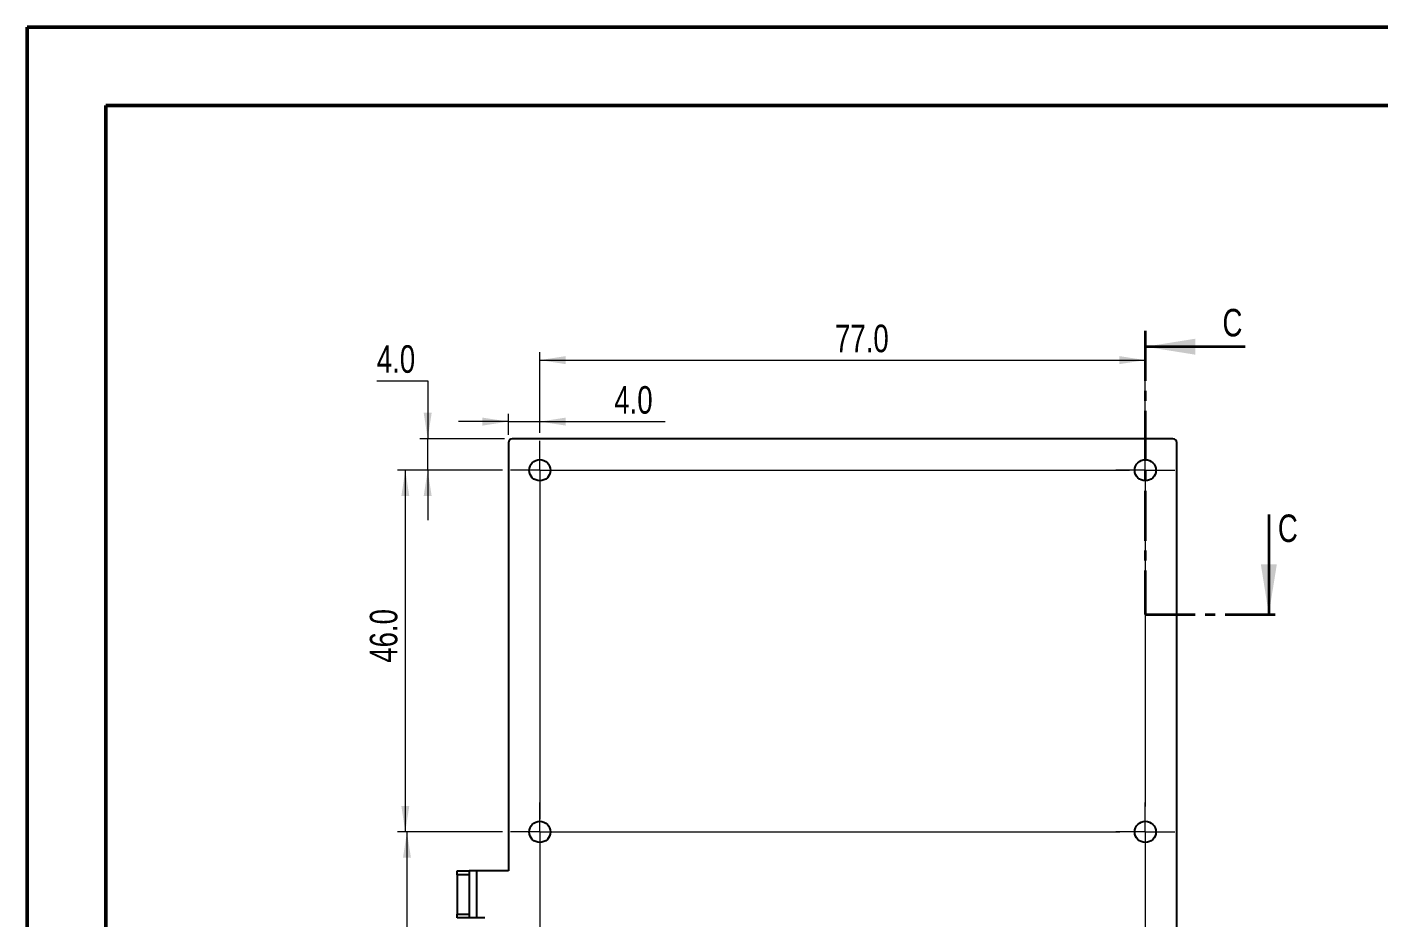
# Model space of a CAD drawing. Header units: millimetres. Extents: x 0 to 420, y 0 to 297.
# Drawn here: x 0.1 to 172, y 183.9 to 297.2 of the extents above; entities that cross this region are included whole.
import ezdxf

# ---------------------------------------------------------------- set-up
doc = ezdxf.new("R2010")
doc.units = ezdxf.units.MM
doc.linetypes.add('CENTER', pattern=[10.16, 6.35, -1.27, 1.27, -1.27])
doc.styles.add('SLDTEXTSTYLE1', font='TXT', dxfattribs={"width": 0.75})
doc.dimstyles.new('SLDDIMSTYLE0', dxfattribs={"dimtxt": 3.5, "dimasz": 3.302, "dimexe": 0, "dimexo": 0.0625, "dimgap": 0.875, "dimtad": 1, "dimdec": 1, "dimrnd": 1e-09, "dimzin": 4, "dimdsep": 46, "dimtxsty": 'SLDTEXTSTYLE1', "dimsah": 1, "dimcen": 0.09, "dimadec": 0, "dimazin": 1, "dimtfac": 1, "dimtdec": 1, "dimtofl": 0, "dimtmove": 0, "dimatfit": 3, "dimfxl": 1, "dimfrac": 2, "dimtolj": 1, "dimtzin": 12, "dimarcsym": 0})
doc.dimstyles.new('SLDDIMSTYLE1', dxfattribs={"dimtxt": 3.5, "dimasz": 3.302, "dimexe": 0, "dimexo": 0.0625, "dimgap": 0.875, "dimtad": 0, "dimtih": 1, "dimtoh": 1, "dimdec": 1, "dimrnd": 1e-09, "dimzin": 4, "dimdsep": 46, "dimtxsty": 'SLDTEXTSTYLE1', "dimsah": 1, "dimcen": 0.09, "dimadec": 0, "dimazin": 1, "dimtfac": 1, "dimtdec": 1, "dimtmove": 0, "dimatfit": 0, "dimfxl": 1, "dimfrac": 2, "dimtolj": 1, "dimtzin": 12, "dimarcsym": 0})
doc.dimstyles.new('SLDDIMSTYLE2', dxfattribs={"dimtxt": 3.5, "dimasz": 3.302, "dimexe": 0, "dimexo": 0.0625, "dimgap": 0.875, "dimtad": 1, "dimdec": 1, "dimrnd": 1e-09, "dimzin": 4, "dimdsep": 46, "dimtxsty": 'SLDTEXTSTYLE1', "dimsah": 1, "dimcen": 0.09, "dimadec": 0, "dimazin": 1, "dimtfac": 1, "dimtdec": 1, "dimtmove": 0, "dimatfit": 0, "dimfxl": 1, "dimfrac": 2, "dimtolj": 1, "dimtzin": 12, "dimarcsym": 0})
doc.dimstyles.new('SLDDIMSTYLE3', dxfattribs={"dimtxt": 3.5, "dimasz": 3.302, "dimexe": 0, "dimexo": 0.0625, "dimgap": 0.875, "dimtad": 1, "dimdec": 1, "dimrnd": 1e-09, "dimzin": 12, "dimdsep": 46, "dimtxsty": 'SLDTEXTSTYLE1', "dimsah": 1, "dimcen": 0.09, "dimadec": 0, "dimazin": 3, "dimtfac": 1, "dimtdec": 1, "dimtofl": 0, "dimtmove": 0, "dimatfit": 3, "dimfxl": 1, "dimfrac": 2, "dimtolj": 1, "dimtzin": 12, "dimarcsym": 0})

# ---------------------------------------------------------------- blocks, each defined once
blk = doc.blocks.new('_D')
at = {"color": 7, "linetype": 'Continuous', "lineweight": 18}
for p, q in [((65.29, 245.6), (65.29, 255.85)), ((65.29, 254.85), (142.29, 254.85)), ((142.29, 245.6), (142.29, 255.85))]:
    blk.add_line(p, q, dxfattribs=at)
for points in [[(65.29, 254.85), (68.59, 254.34), (68.59, 255.36)], [(142.29, 254.85), (138.99, 255.36), (138.99, 254.34)]]:
    blk.add_solid(points, dxfattribs=at)
at = {"color": 7, "linetype": 'Continuous', "lineweight": 18, "insert": (102.83, 259.36), "char_height": 3.5, "attachment_point": 1, "style": 'SLDTEXTSTYLE1'}
blk.add_mtext('77.0', dxfattribs=at)
blk = doc.blocks.new('_D_1')
at = {"color": 7, "linetype": 'Continuous', "lineweight": 18}
for p, q in [((44.56, 252.23), (51.03, 252.23)), ((51.03, 252.23), (51.03, 244.85)), ((60.79, 244.85), (50.03, 244.85)), ((51.03, 240.85), (51.03, 244.85)), ((60.54, 240.85), (50.03, 240.85)), ((51.03, 240.85), (51.03, 234.5))]:
    blk.add_line(p, q, dxfattribs=at)
for points in [[(51.03, 244.85), (51.54, 248.15), (50.52, 248.15)], [(51.03, 240.85), (50.52, 237.55), (51.54, 237.55)]]:
    blk.add_solid(points, dxfattribs=at)
at = {"color": 7, "linetype": 'Continuous', "lineweight": 18, "insert": (44.56, 256.74), "char_height": 3.5, "attachment_point": 1, "style": 'SLDTEXTSTYLE1'}
blk.add_mtext('4.0', dxfattribs=at)
blk = doc.blocks.new('_D_2')
at = {"color": 7, "linetype": 'Continuous', "lineweight": 18}
for p, q in [((61.29, 245.35), (61.29, 248.03)), ((65.29, 245.6), (65.29, 248.03)), ((61.29, 247.03), (54.94, 247.03)), ((61.29, 247.03), (65.29, 247.03)), ((65.29, 247.03), (81.22, 247.03))]:
    blk.add_line(p, q, dxfattribs=at)
for points in [[(61.29, 247.03), (57.99, 247.54), (57.99, 246.52)], [(65.29, 247.03), (68.59, 246.52), (68.59, 247.54)]]:
    blk.add_solid(points, dxfattribs=at)
at = {"color": 7, "linetype": 'Continuous', "lineweight": 18, "insert": (74.76, 251.54), "char_height": 3.5, "attachment_point": 1, "style": 'SLDTEXTSTYLE1'}
blk.add_mtext('4.0', dxfattribs=at)
blk = doc.blocks.new('_D_3')
at = {"color": 7, "linetype": 'Continuous', "lineweight": 18}
for p, q in [((60.54, 240.85), (47.18, 240.85)), ((48.18, 240.85), (48.18, 194.85)), ((60.54, 194.85), (47.18, 194.85))]:
    blk.add_line(p, q, dxfattribs=at)
for points in [[(48.18, 240.85), (47.68, 237.55), (48.69, 237.55)], [(48.18, 194.85), (48.69, 198.15), (47.68, 198.15)]]:
    blk.add_solid(points, dxfattribs=at)
at = {"color": 7, "linetype": 'Continuous', "lineweight": 18, "insert": (43.67, 216.36), "char_height": 3.5, "attachment_point": 1, "rotation": 90, "style": 'SLDTEXTSTYLE1'}
blk.add_mtext('46.0', dxfattribs=at)
blk = doc.blocks.new('_D_4')
at = {"color": 7, "linetype": 'Continuous', "lineweight": 18}
for p, q in [((60.54, 194.85), (47.39, 194.85)), ((48.39, 194.85), (48.39, 163.35)), ((60.54, 163.35), (47.39, 163.35))]:
    blk.add_line(p, q, dxfattribs=at)
for points in [[(48.39, 194.85), (47.89, 191.55), (48.9, 191.55)], [(48.39, 163.35), (48.9, 166.65), (47.89, 166.65)]]:
    blk.add_solid(points, dxfattribs=at)
at = {"color": 7, "linetype": 'Continuous', "lineweight": 18, "insert": (43.88, 173.49), "char_height": 3.5, "attachment_point": 1, "rotation": 90, "style": 'SLDTEXTSTYLE1'}
blk.add_mtext('31.5', dxfattribs=at)
blk = doc.blocks.new('SW_CENTERMARKSYMBOL_1')
at = {"color": 0, "linetype": 'Continuous', "lineweight": 0}
for p, q in [((0, 2.5), (0, 3.75)), ((0, 0), (0, 2.5)), ((-2.5, 0), (-3.75, 0)), ((0, 0), (-2.5, 0)), ((0, 0), (0, -2.5)), ((0, 0), (2.5, 0)), ((2.5, 0), (73.76, 0)), ((0, -2.5), (0, -33.8))]:
    blk.add_line(p, q, dxfattribs=at)
blk = doc.blocks.new('SW_CENTERMARKSYMBOL_3')
at = {"color": 0, "linetype": 'Continuous', "lineweight": 0}
for p, q in [((0, 2.5), (0, 3.75)), ((0, 0), (0, 2.5)), ((-2.5, 0), (-3.75, 0)), ((0, 0), (-2.5, 0)), ((0, 0), (0, -2.5)), ((0, 0), (2.5, 0)), ((2.5, 0), (3.75, 0)), ((0, -2.5), (0, -29.44))]:
    blk.add_line(p, q, dxfattribs=at)
blk = doc.blocks.new('SW_CENTERMARKSYMBOL_4')
at = {"color": 0, "linetype": 'Continuous', "lineweight": 0}
for p, q in [((0, 2.5), (0, 3.75)), ((0, 0), (0, 2.5)), ((-2.5, 0), (-3.75, 0)), ((0, 0), (-2.5, 0)), ((0, 0), (0, -2.5)), ((0, 0), (2.5, 0)), ((2.5, 0), (75.01, 0)), ((0, -2.5), (0, -44.39))]:
    blk.add_line(p, q, dxfattribs=at)
blk = doc.blocks.new('SW_CENTERMARKSYMBOL_5')
at = {"color": 0, "linetype": 'Continuous', "lineweight": 0}
for p, q in [((0, 2.5), (0, 3.75)), ((0, 0), (0, 2.5)), ((-2.5, 0), (-3.75, 0)), ((0, 0), (-2.5, 0)), ((0, 0), (0, -2.5)), ((0, 0), (2.5, 0)), ((2.5, 0), (3.75, 0)), ((0, -2.5), (0, -42.76))]:
    blk.add_line(p, q, dxfattribs=at)

msp = doc.modelspace()

# ---------------------------------------------------------------- linework, layer by layer
at = {"color": 7, "linetype": 'Continuous', "lineweight": 50}
for p, q in [((0.07884, 0.21478), (0.07884, 297.21478)), ((0.07884, 297.21478), (420.07884, 297.21478)), ((10.07884, 10.21478), (10.07884, 287.21478)), ((10.07884, 287.21478), (410.07884, 287.21478))]:
    msp.add_line(p, q, dxfattribs=at)
at = {"color": 7, "linetype": 'CENTER', "lineweight": 35}
for p, q in [((142.2918, 258.5562), (142.2918, 222.51534)), ((142.2918, 222.51534), (159.99877, 222.51534))]:
    msp.add_line(p, q, dxfattribs=at)
at = {"color": 7, "linetype": 'Continuous', "lineweight": 35}
for p, q in [((154.9918, 256.5562), (142.2918, 256.5562)), ((157.99877, 235.21534), (157.99877, 222.51534))]:
    msp.add_line(p, q, dxfattribs=at)
at = {"color": 7, "linetype": 'Continuous', "lineweight": 25}
for p, q in [((61.2918, 244.34923), (61.2918, 189.89923)), ((145.7918, 244.84923), (61.7918, 244.84923)), ((146.2918, 142.13781), (146.2918, 244.34923)), ((54.7918, 189.89923), (56.2918, 189.89923)), ((54.7918, 189.39923), (54.7918, 189.89923)), ((56.2918, 189.39923), (54.7918, 189.39923)), ((54.7918, 189.39923), (54.7918, 184.39923)), ((56.2918, 189.89923), (56.2918, 189.39923)), ((57.2918, 189.89923), (56.2918, 189.89923)), ((56.2918, 189.39923), (56.2918, 184.39923)), ((57.2918, 183.89923), (57.2918, 189.89923)), ((61.2918, 189.89923), (57.2918, 189.89923)), ((54.7918, 183.89923), (54.7918, 184.39923)), ((54.7918, 184.39923), (56.2918, 184.39923)), ((56.2918, 184.39923), (56.2918, 183.89923)), ((56.2918, 183.89923), (54.7918, 183.89923)), ((57.2918, 183.89923), (56.2918, 183.89923)), ((58.2918, 183.89923), (57.2918, 183.89923))]:
    msp.add_line(p, q, dxfattribs=at)
for centre in [(65.2918, 240.84923), (142.2918, 240.84923), (65.2918, 194.84923), (142.2918, 194.84923)]:
    msp.add_circle(centre, 1.35, dxfattribs=at)
for centre, start, end in [((61.7918, 244.34923), 90, 180), ((145.7918, 244.34923), 0, 90)]:
    msp.add_arc(centre, 0.5, start, end, dxfattribs=at)
at = {"color": 7, "linetype": 'Continuous', "lineweight": 35}
for points in [[(142.2918, 256.5562), (148.6418, 255.5402), (148.6418, 257.5722)], [(157.99877, 222.51534), (159.01477, 228.86534), (156.98277, 228.86534)]]:
    msp.add_solid(points, dxfattribs=at)

# ---------------------------------------------------------------- block references
at = {"color": 7, "linetype": 'Continuous', "lineweight": 0}
for name, p in [('SW_CENTERMARKSYMBOL_4', (65.2918, 240.84923)), ('SW_CENTERMARKSYMBOL_5', (142.2918, 240.84923)), ('SW_CENTERMARKSYMBOL_1', (65.2918, 194.84923)), ('SW_CENTERMARKSYMBOL_3', (142.2918, 194.84923))]:
    msp.add_blockref(name, p, dxfattribs=at)

# ---------------------------------------------------------------- texts
at = {"color": 7, "linetype": 'Continuous', "char_height": 3.5, "attachment_point": 1, "style": 'SLDTEXTSTYLE1'}
for insert in [(152.10668, 261.36473), (159.15282, 235.21534)]:
    msp.add_mtext('C', dxfattribs=dict(at, insert=insert))

# ---------------------------------------------------------------- dimensions: what is measured, and where the dimension line sits
at = {"color": 7, "linetype": 'Continuous', "lineweight": 18}
for base, p1, p2, dimstyle, picture, middle in [((142.2918, 254.84923), (65.2918, 244.59923), (142.2918, 244.59923), 'SLDDIMSTYLE0', '_D', (107.35665, 254.84923)), ((65.2918, 247.02767), (61.2918, 244.34923), (65.2918, 244.59923), 'SLDDIMSTYLE2', '_D_2', (77.99183, 247.02767))]:
    dim = msp.add_linear_dim(base=base, p1=p1, p2=p2, dimstyle=dimstyle, dxfattribs=at)
    dim.commit()
    dim.dimension.update_dxf_attribs({"geometry": picture, "text_midpoint": middle, "dimtype": 160})
for base, p1, p2, dimstyle, picture, middle in [((51.02985, 244.84923), (61.5418, 240.84923), (61.7918, 244.84923), 'SLDDIMSTYLE1', '_D_1', (51.02985, 255.01035)), ((48.18367, 194.84923), (61.5418, 240.84923), (61.5418, 194.84923), 'SLDDIMSTYLE0', '_D_3', (48.18367, 220.88617)), ((48.39463, 163.34923), (61.5418, 194.84923), (61.5418, 163.34923), 'SLDDIMSTYLE3', '_D_4', (48.39463, 178.01546))]:
    dim = msp.add_linear_dim(base=base, p1=p1, p2=p2, angle=90, dimstyle=dimstyle, dxfattribs=at)
    dim.commit()
    dim.dimension.update_dxf_attribs({"geometry": picture, "text_midpoint": middle, "dimtype": 160})

doc.saveas('drawing.dxf')
